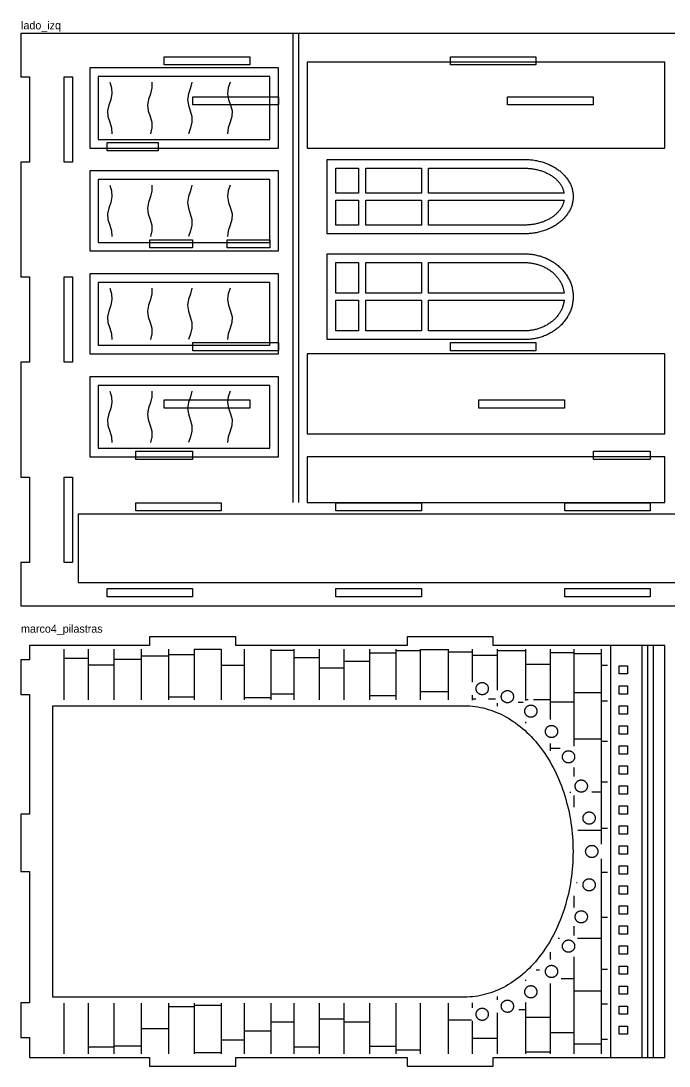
# Model space of a CAD drawing. Header units: millimetres. Extents: x 8 to 599, y 17 to 390.
# Drawn here: x 212.9 to 439.5, y 24.9 to 390.4 of the extents above; entities that cross this region are included whole.
import ezdxf

# ---------------------------------------------------------------- set-up
doc = ezdxf.new("R2010")
doc.units = ezdxf.units.MM
for name, color, linetype in [('CORTE', 1, 'Continuous'), ('ETIQUETAS', 3, 'Continuous'), ('GRABADO', 5, 'Continuous')]:
    doc.layers.add(name, color=color, linetype=linetype)

msp = doc.modelspace()

# ---------------------------------------------------------------- linework, layer by layer
at = {"layer": 'CORTE'}
msp.add_lwpolyline([(468.06, 386.06), (212.94, 386.06), (212.94, 370.94), (215.94, 370.94), (215.94, 341.06), (212.94, 341.06), (212.94, 300.94), (215.94, 300.94), (215.94, 271.06), (212.94, 271.06), (212.94, 230.94), (215.94, 230.94), (215.94, 201.06), (212.94, 201.06), (212.94, 185.94), (468.06, 185.94)], dxfattribs=at)
for points in [[(263.06, 377.94), (292.94, 377.94), (292.94, 375.06), (263.06, 375.06), (263.06, 377.94)], [(363.06, 377.94), (392.94, 377.94), (392.94, 375.06), (363.06, 375.06), (363.06, 377.94)], [(228.06, 341.06), (228.06, 370.94), (230.94, 370.94), (230.94, 341.06), (228.06, 341.06)], [(273.06, 363.94), (302.94, 363.94), (302.94, 361.06), (273.06, 361.06), (273.06, 363.94)], [(383.06, 361.06), (383.06, 363.94), (412.94, 363.94), (412.94, 361.06), (383.06, 361.06)], [(243.06, 345.06), (243.06, 347.94), (260.94, 347.94), (260.94, 345.06), (243.06, 345.06)], [(323.06, 338.94), (330.94, 338.94), (330.94, 330.26), (323.06, 330.26), (323.06, 338.94)], [(352.94, 338.94), (352.94, 330.26), (333.46, 330.26), (333.46, 338.94), (352.94, 338.94)], [(390.37, 338.89), (390.71, 338.87), (391.05, 338.83), (391.39, 338.79), (391.72, 338.75), (392.06, 338.7), (392.39, 338.64), (392.72, 338.58), (393.05, 338.51), (393.38, 338.44), (393.7, 338.36), (394.02, 338.27), (394.34, 338.18), (394.66, 338.08), (394.97, 337.98), (395.27, 337.88), (395.58, 337.76), (395.88, 337.65), (396.17, 337.52), (396.47, 337.39), (396.75, 337.26), (397.03, 337.12), (397.31, 336.98), (397.58, 336.83), (397.85, 336.68), (398.11, 336.52), (398.37, 336.36), (398.62, 336.19), (398.86, 336.02), (399.1, 335.85), (399.34, 335.67), (399.56, 335.49), (399.78, 335.3), (400, 335.11), (400.2, 334.91), (400.4, 334.72), (400.6, 334.51), (400.78, 334.31), (400.96, 334.1), (401.13, 333.89), (401.3, 333.68), (401.46, 333.46), (401.61, 333.24), (401.75, 333.02), (401.88, 332.8), (402.01, 332.57), (402.13, 332.34), (402.24, 332.11), (402.34, 331.88), (402.44, 331.65), (402.52, 331.41), (402.6, 331.17), (402.67, 330.93), (402.74, 330.7), (402.79, 330.46), (402.83, 330.26), (355.46, 330.26), (355.46, 338.94), (389, 338.94), (389.34, 338.94), (389.68, 338.93), (390.03, 338.91), (390.37, 338.89)], [(323.06, 327.74), (330.94, 327.74), (330.94, 319.06), (323.06, 319.06), (323.06, 327.74)], [(333.46, 327.74), (352.94, 327.74), (352.94, 319.06), (333.46, 319.06), (333.46, 327.74)], [(402.6, 326.83), (402.52, 326.59), (402.44, 326.35), (402.34, 326.12), (402.24, 325.89), (402.13, 325.66), (402.01, 325.43), (401.88, 325.2), (401.75, 324.98), (401.61, 324.76), (401.46, 324.54), (401.3, 324.32), (401.13, 324.11), (400.96, 323.9), (400.78, 323.69), (400.6, 323.49), (400.4, 323.28), (400.2, 323.09), (400, 322.89), (399.78, 322.7), (399.56, 322.51), (399.34, 322.33), (399.1, 322.15), (398.86, 321.98), (398.62, 321.81), (398.37, 321.64), (398.11, 321.48), (397.85, 321.32), (397.58, 321.17), (397.31, 321.02), (397.03, 320.88), (396.75, 320.74), (396.47, 320.61), (396.17, 320.48), (395.88, 320.35), (395.58, 320.24), (395.27, 320.12), (394.97, 320.02), (394.66, 319.92), (394.34, 319.82), (394.02, 319.73), (393.7, 319.64), (393.38, 319.56), (393.05, 319.49), (392.72, 319.42), (392.39, 319.36), (392.06, 319.3), (391.72, 319.25), (391.39, 319.21), (391.05, 319.17), (390.71, 319.13), (390.37, 319.11), (390.03, 319.09), (389.68, 319.07), (389.34, 319.06), (389, 319.06), (355.46, 319.06), (355.46, 327.74), (402.83, 327.74), (402.79, 327.54), (402.74, 327.3), (402.67, 327.07), (402.6, 326.83)], [(258.06, 313.94), (272.94, 313.94), (272.94, 311.06), (258.06, 311.06), (258.06, 313.94)], [(285.06, 313.94), (299.94, 313.94), (299.94, 311.06), (285.06, 311.06), (285.06, 313.94)], [(323.06, 305.94), (330.94, 305.94), (330.94, 295.26), (323.06, 295.26), (323.06, 305.94)], [(352.94, 305.94), (352.94, 295.26), (333.46, 295.26), (333.46, 305.94), (352.94, 305.94)], [(390.37, 305.88), (390.71, 305.85), (391.05, 305.81), (391.38, 305.76), (391.72, 305.71), (392.06, 305.65), (392.39, 305.58), (392.72, 305.51), (393.05, 305.43), (393.38, 305.34), (393.7, 305.24), (394.02, 305.14), (394.34, 305.03), (394.65, 304.91), (394.96, 304.79), (395.27, 304.66), (395.57, 304.53), (395.87, 304.39), (396.17, 304.24), (396.46, 304.09), (396.75, 303.93), (397.03, 303.76), (397.31, 303.59), (397.58, 303.41), (397.85, 303.23), (398.11, 303.04), (398.37, 302.84), (398.62, 302.64), (398.86, 302.44), (399.1, 302.23), (399.33, 302.02), (399.56, 301.8), (399.78, 301.57), (399.99, 301.34), (400.2, 301.11), (400.4, 300.87), (400.59, 300.63), (400.78, 300.38), (400.96, 300.13), (401.13, 299.88), (401.3, 299.63), (401.45, 299.36), (401.6, 299.1), (401.75, 298.84), (401.88, 298.57), (402.01, 298.29), (402.13, 298.02), (402.24, 297.74), (402.34, 297.46), (402.44, 297.18), (402.52, 296.9), (402.6, 296.61), (402.67, 296.33), (402.74, 296.04), (402.79, 295.75), (402.84, 295.46), (402.86, 295.26), (355.46, 295.26), (355.46, 305.94), (389, 305.94), (389.34, 305.94), (389.68, 305.93), (390.03, 305.91), (390.37, 305.88)], [(228.06, 300.94), (230.94, 300.94), (230.94, 271.06), (228.06, 271.06), (228.06, 300.94)], [(323.06, 292.74), (330.94, 292.74), (330.94, 282.06), (323.06, 282.06), (323.06, 292.74)], [(333.46, 292.74), (352.94, 292.74), (352.94, 282.06), (333.46, 282.06), (333.46, 292.74)], [(402.52, 291.1), (402.44, 290.82), (402.34, 290.54), (402.24, 290.26), (402.13, 289.98), (402.01, 289.71), (401.88, 289.43), (401.75, 289.16), (401.6, 288.9), (401.45, 288.64), (401.3, 288.37), (401.13, 288.12), (400.96, 287.87), (400.78, 287.62), (400.59, 287.37), (400.4, 287.13), (400.2, 286.89), (399.99, 286.66), (399.78, 286.43), (399.56, 286.2), (399.33, 285.98), (399.1, 285.77), (398.86, 285.56), (398.62, 285.36), (398.37, 285.16), (398.11, 284.96), (397.85, 284.77), (397.58, 284.59), (397.31, 284.41), (397.03, 284.24), (396.75, 284.07), (396.46, 283.91), (396.17, 283.76), (395.87, 283.61), (395.57, 283.47), (395.27, 283.34), (394.96, 283.21), (394.65, 283.09), (394.34, 282.97), (394.02, 282.86), (393.7, 282.76), (393.38, 282.66), (393.05, 282.57), (392.72, 282.49), (392.39, 282.42), (392.06, 282.35), (391.72, 282.29), (391.38, 282.24), (391.05, 282.19), (390.71, 282.15), (390.37, 282.12), (390.03, 282.09), (389.68, 282.07), (389.34, 282.06), (389, 282.06), (355.46, 282.06), (355.46, 292.74), (402.86, 292.74), (402.84, 292.54), (402.79, 292.25), (402.74, 291.96), (402.67, 291.67), (402.6, 291.39), (402.52, 291.1)], [(273.06, 277.94), (302.94, 277.94), (302.94, 275.06), (273.06, 275.06), (273.06, 277.94)], [(363.06, 277.94), (392.94, 277.94), (392.94, 275.06), (363.06, 275.06), (363.06, 277.94)], [(263.06, 255.06), (263.06, 257.94), (292.94, 257.94), (292.94, 255.06), (263.06, 255.06)], [(373.06, 255.06), (373.06, 257.94), (402.94, 257.94), (402.94, 255.06), (373.06, 255.06)], [(253.06, 237.06), (253.06, 239.94), (272.94, 239.94), (272.94, 237.06), (253.06, 237.06)], [(413.06, 237.06), (413.06, 239.94), (432.94, 239.94), (432.94, 237.06), (413.06, 237.06)], [(228.06, 230.94), (230.94, 230.94), (230.94, 201.06), (228.06, 201.06), (228.06, 230.94)], [(253.06, 219.06), (253.06, 221.94), (282.94, 221.94), (282.94, 219.06), (253.06, 219.06)], [(323.06, 221.94), (352.94, 221.94), (352.94, 219.06), (323.06, 219.06), (323.06, 221.94)], [(403.06, 221.94), (432.94, 221.94), (432.94, 219.06), (403.06, 219.06), (403.06, 221.94)], [(243.06, 189.06), (243.06, 191.94), (272.94, 191.94), (272.94, 189.06), (243.06, 189.06)], [(323.06, 191.94), (352.94, 191.94), (352.94, 189.06), (323.06, 189.06), (323.06, 191.94)], [(403.06, 191.94), (432.94, 191.94), (432.94, 189.06), (403.06, 189.06), (403.06, 191.94)], [(212.94, 167.06), (212.94, 154.94), (215.94, 154.94), (215.94, 113.06), (212.94, 113.06), (212.94, 92.94), (215.94, 92.94), (215.94, 47.06), (212.94, 47.06), (212.94, 34.94), (215.94, 34.94), (215.94, 27.94), (257.94, 27.94), (257.94, 24.94), (288.06, 24.94), (288.06, 27.94), (347.94, 27.94), (347.94, 24.94), (378.06, 24.94), (378.06, 27.94), (438.06, 27.94), (438.06, 172.06), (378.06, 172.06), (378.06, 175.06), (347.94, 175.06), (347.94, 172.06), (288.06, 172.06), (288.06, 175.06), (257.94, 175.06), (257.94, 172.06), (215.94, 172.06), (215.94, 167.06), (212.94, 167.06)], [(422.06, 162.06), (422.06, 164.94), (424.94, 164.94), (424.94, 162.06), (422.06, 162.06)], [(373.64, 154.87), (373.51, 154.91), (373.37, 154.96), (373.25, 155.02), (373.12, 155.09), (373, 155.16), (372.89, 155.24), (372.78, 155.33), (372.68, 155.43), (372.58, 155.53), (372.5, 155.64), (372.41, 155.75), (372.34, 155.87), (372.27, 155.99), (372.22, 156.12), (372.17, 156.25), (372.13, 156.39), (372.09, 156.52), (372.07, 156.66), (372.06, 156.8), (372.05, 156.94), (372.06, 157.08), (372.07, 157.22), (372.09, 157.36), (372.13, 157.49), (372.17, 157.63), (372.22, 157.76), (372.27, 157.89), (372.34, 158.01), (372.41, 158.13), (372.5, 158.24), (372.58, 158.35), (372.68, 158.45), (372.78, 158.55), (372.89, 158.64), (373, 158.72), (373.12, 158.79), (373.25, 158.86), (373.37, 158.92), (373.51, 158.97), (373.64, 159.01), (373.78, 159.04), (373.91, 159.06), (374.05, 159.08), (374.19, 159.08), (374.33, 159.08), (374.47, 159.06), (374.61, 159.04), (374.75, 159.01), (374.88, 158.97), (375.01, 158.92), (375.14, 158.86), (375.26, 158.79), (375.38, 158.72), (375.5, 158.64), (375.6, 158.55), (375.71, 158.45), (375.8, 158.35), (375.89, 158.24), (375.97, 158.13), (376.05, 158.01), (376.11, 157.89), (376.17, 157.76), (376.22, 157.63), (376.26, 157.49), (376.29, 157.36), (376.31, 157.22), (376.33, 157.08), (376.33, 156.94), (376.33, 156.8), (376.31, 156.66), (376.29, 156.52), (376.26, 156.39), (376.22, 156.25), (376.17, 156.12), (376.11, 155.99), (376.05, 155.87), (375.97, 155.75), (375.89, 155.64), (375.8, 155.53), (375.71, 155.43), (375.6, 155.33), (375.5, 155.24), (375.38, 155.16), (375.26, 155.09), (375.14, 155.02), (375.01, 154.96), (374.88, 154.91), (374.75, 154.87), (374.61, 154.84), (374.47, 154.82), (374.33, 154.81), (374.19, 154.8), (374.05, 154.81), (373.91, 154.82), (373.78, 154.84), (373.64, 154.87)], [(422.06, 155.06), (422.06, 157.94), (424.94, 157.94), (424.94, 155.06), (422.06, 155.06)], [(382.46, 152.06), (382.32, 152.1), (382.19, 152.15), (382.06, 152.21), (381.94, 152.28), (381.82, 152.35), (381.71, 152.43), (381.6, 152.52), (381.5, 152.62), (381.4, 152.72), (381.31, 152.83), (381.23, 152.94), (381.16, 153.06), (381.09, 153.18), (381.03, 153.31), (380.98, 153.44), (380.94, 153.58), (380.91, 153.71), (380.89, 153.85), (380.88, 153.99), (380.87, 154.13), (380.88, 154.27), (380.89, 154.41), (380.91, 154.55), (380.94, 154.68), (380.98, 154.82), (381.03, 154.95), (381.09, 155.08), (381.16, 155.2), (381.23, 155.32), (381.31, 155.43), (381.4, 155.54), (381.5, 155.64), (381.6, 155.74), (381.71, 155.83), (381.82, 155.91), (381.94, 155.98), (382.06, 156.05), (382.19, 156.11), (382.32, 156.16), (382.46, 156.2), (382.59, 156.23), (382.73, 156.25), (382.87, 156.27), (383.01, 156.27), (383.15, 156.27), (383.29, 156.25), (383.43, 156.23), (383.57, 156.2), (383.7, 156.16), (383.83, 156.11), (383.96, 156.05), (384.08, 155.98), (384.2, 155.91), (384.31, 155.83), (384.42, 155.74), (384.52, 155.64), (384.62, 155.54), (384.71, 155.43), (384.79, 155.32), (384.86, 155.2), (384.93, 155.08), (384.99, 154.95), (385.04, 154.82), (385.08, 154.68), (385.11, 154.55), (385.13, 154.41), (385.15, 154.27), (385.15, 154.13), (385.15, 153.99), (385.13, 153.85), (385.11, 153.71), (385.08, 153.58), (385.04, 153.44), (384.99, 153.31), (384.93, 153.18), (384.86, 153.06), (384.79, 152.94), (384.71, 152.83), (384.62, 152.72), (384.52, 152.62), (384.42, 152.52), (384.31, 152.43), (384.2, 152.35), (384.08, 152.28), (383.96, 152.21), (383.83, 152.15), (383.7, 152.1), (383.57, 152.06), (383.43, 152.03), (383.29, 152.01), (383.15, 151.99), (383.01, 151.99), (382.87, 151.99), (382.73, 152.01), (382.59, 152.03), (382.46, 152.06)], [(369.86, 150.88), (370.79, 150.8), (371.72, 150.69), (372.64, 150.56), (373.56, 150.39), (374.48, 150.19), (375.4, 149.96), (376.31, 149.7), (377.21, 149.41), (378.11, 149.1), (379.01, 148.75), (379.9, 148.37), (380.78, 147.96), (381.65, 147.53), (382.51, 147.07), (383.37, 146.57), (384.21, 146.05), (385.05, 145.5), (385.88, 144.93), (386.69, 144.33), (387.5, 143.7), (388.29, 143.04), (389.07, 142.36), (389.84, 141.65), (390.59, 140.92), (391.34, 140.16), (392.06, 139.38), (392.78, 138.58), (393.47, 137.75), (394.16, 136.9), (394.82, 136.03), (395.47, 135.13), (396.11, 134.22), (396.72, 133.28), (397.32, 132.32), (397.91, 131.35), (398.47, 130.35), (399.02, 129.34), (399.54, 128.31), (400.05, 127.26), (400.54, 126.19), (401.01, 125.11), (401.46, 124.02), (401.89, 122.91), (402.3, 121.79), (402.68, 120.65), (403.05, 119.5), (403.4, 118.34), (403.72, 117.17), (404.02, 115.98), (404.31, 114.79), (404.56, 113.59), (404.8, 112.38), (405.02, 111.16), (405.21, 109.94), (405.38, 108.71), (405.53, 107.48), (405.65, 106.24), (405.76, 104.99), (405.84, 103.75), (405.89, 102.5), (405.93, 101.25), (405.94, 100), (405.93, 98.75), (405.89, 97.5), (405.84, 96.25), (405.76, 95.01), (405.65, 93.76), (405.53, 92.52), (405.38, 91.29), (405.21, 90.06), (405.02, 88.84), (404.8, 87.62), (404.56, 86.41), (404.31, 85.21), (404.02, 84.02), (403.72, 82.83), (403.4, 81.66), (403.05, 80.5), (402.68, 79.35), (402.3, 78.21), (401.89, 77.09), (401.46, 75.98), (401.01, 74.89), (400.54, 73.81), (400.05, 72.74), (399.54, 71.69), (399.02, 70.66), (398.47, 69.65), (397.91, 68.65), (397.32, 67.68), (396.72, 66.72), (396.11, 65.78), (395.47, 64.87), (394.82, 63.97), (394.16, 63.1), (393.47, 62.25), (392.78, 61.42), (392.06, 60.62), (391.34, 59.84), (390.59, 59.08), (389.84, 58.35), (389.07, 57.64), (388.29, 56.96), (387.5, 56.3), (386.69, 55.67), (385.88, 55.07), (385.05, 54.5), (384.21, 53.95), (383.37, 53.43), (382.51, 52.93), (381.65, 52.47), (380.78, 52.04), (379.9, 51.63), (379.01, 51.25), (378.11, 50.9), (377.21, 50.59), (376.31, 50.3), (375.4, 50.04), (374.48, 49.81), (373.56, 49.61), (372.64, 49.44), (371.72, 49.31), (370.79, 49.2), (369.86, 49.12), (368.93, 49.08), (368, 49.06), (224.06, 49.06), (224.06, 150.94), (368, 150.94), (368.93, 150.92), (369.86, 150.88)], [(390.65, 147), (390.52, 147.04), (390.38, 147.09), (390.26, 147.14), (390.13, 147.21), (390.01, 147.28), (389.9, 147.37), (389.79, 147.46), (389.69, 147.55), (389.59, 147.65), (389.51, 147.76), (389.42, 147.88), (389.35, 147.99), (389.28, 148.12), (389.23, 148.25), (389.18, 148.38), (389.14, 148.51), (389.11, 148.65), (389.08, 148.78), (389.07, 148.92), (389.06, 149.06), (389.07, 149.2), (389.08, 149.34), (389.11, 149.48), (389.14, 149.62), (389.18, 149.75), (389.23, 149.88), (389.28, 150.01), (389.35, 150.13), (389.42, 150.25), (389.51, 150.37), (389.59, 150.48), (389.69, 150.58), (389.79, 150.67), (389.9, 150.76), (390.01, 150.84), (390.13, 150.92), (390.26, 150.98), (390.38, 151.04), (390.52, 151.09), (390.65, 151.13), (390.79, 151.16), (390.92, 151.19), (391.06, 151.2), (391.2, 151.2), (391.34, 151.2), (391.48, 151.19), (391.62, 151.16), (391.76, 151.13), (391.89, 151.09), (392.02, 151.04), (392.15, 150.98), (392.27, 150.92), (392.39, 150.84), (392.51, 150.76), (392.61, 150.67), (392.72, 150.58), (392.81, 150.48), (392.9, 150.37), (392.98, 150.25), (393.06, 150.13), (393.12, 150.01), (393.18, 149.88), (393.23, 149.75), (393.27, 149.62), (393.3, 149.48), (393.33, 149.34), (393.34, 149.2), (393.34, 149.06), (393.34, 148.92), (393.33, 148.78), (393.3, 148.65), (393.27, 148.51), (393.23, 148.38), (393.18, 148.25), (393.12, 148.12), (393.06, 147.99), (392.98, 147.88), (392.9, 147.76), (392.81, 147.65), (392.72, 147.55), (392.61, 147.46), (392.51, 147.37), (392.39, 147.28), (392.27, 147.21), (392.15, 147.14), (392.02, 147.09), (391.89, 147.04), (391.76, 147), (391.62, 146.97), (391.48, 146.94), (391.34, 146.93), (391.2, 146.92), (391.06, 146.93), (390.92, 146.94), (390.79, 146.97), (390.65, 147)], [(422.06, 148.06), (422.06, 150.94), (424.94, 150.94), (424.94, 148.06), (422.06, 148.06)], [(397.88, 139.89), (397.74, 139.93), (397.61, 139.98), (397.48, 140.04), (397.36, 140.1), (397.24, 140.18), (397.13, 140.26), (397.02, 140.35), (396.92, 140.44), (396.82, 140.54), (396.73, 140.65), (396.65, 140.77), (396.58, 140.88), (396.51, 141.01), (396.45, 141.14), (396.4, 141.27), (396.36, 141.4), (396.33, 141.54), (396.31, 141.68), (396.29, 141.81), (396.29, 141.95), (396.29, 142.09), (396.31, 142.23), (396.33, 142.37), (396.36, 142.51), (396.4, 142.64), (396.45, 142.77), (396.51, 142.9), (396.58, 143.02), (396.65, 143.14), (396.73, 143.26), (396.82, 143.37), (396.92, 143.47), (397.02, 143.56), (397.13, 143.65), (397.24, 143.73), (397.36, 143.81), (397.48, 143.87), (397.61, 143.93), (397.74, 143.98), (397.88, 144.02), (398.01, 144.05), (398.15, 144.08), (398.29, 144.09), (398.43, 144.09), (398.57, 144.09), (398.71, 144.08), (398.85, 144.05), (398.98, 144.02), (399.12, 143.98), (399.25, 143.93), (399.38, 143.87), (399.5, 143.81), (399.62, 143.73), (399.73, 143.65), (399.84, 143.56), (399.94, 143.47), (400.04, 143.37), (400.13, 143.26), (400.21, 143.14), (400.28, 143.02), (400.35, 142.9), (400.41, 142.77), (400.46, 142.64), (400.5, 142.51), (400.53, 142.37), (400.55, 142.23), (400.57, 142.09), (400.57, 141.95), (400.57, 141.81), (400.55, 141.68), (400.53, 141.54), (400.5, 141.4), (400.46, 141.27), (400.41, 141.14), (400.35, 141.01), (400.28, 140.88), (400.21, 140.77), (400.13, 140.65), (400.04, 140.54), (399.94, 140.44), (399.84, 140.35), (399.73, 140.26), (399.62, 140.18), (399.5, 140.1), (399.38, 140.04), (399.25, 139.98), (399.12, 139.93), (398.98, 139.89), (398.85, 139.86), (398.71, 139.83), (398.57, 139.82), (398.43, 139.81), (398.29, 139.82), (398.15, 139.83), (398.01, 139.86), (397.88, 139.89)], [(422.06, 141.06), (422.06, 143.94), (424.94, 143.94), (424.94, 141.06), (422.06, 141.06)], [(422.06, 134.06), (422.06, 136.94), (424.94, 136.94), (424.94, 134.06), (422.06, 134.06)], [(403.83, 131.03), (403.7, 131.07), (403.57, 131.12), (403.44, 131.18), (403.32, 131.24), (403.2, 131.32), (403.09, 131.4), (402.98, 131.49), (402.88, 131.58), (402.78, 131.69), (402.69, 131.8), (402.61, 131.91), (402.54, 132.03), (402.47, 132.15), (402.41, 132.28), (402.36, 132.41), (402.32, 132.54), (402.29, 132.68), (402.27, 132.82), (402.25, 132.96), (402.25, 133.1), (402.25, 133.24), (402.27, 133.38), (402.29, 133.52), (402.32, 133.65), (402.36, 133.79), (402.41, 133.92), (402.47, 134.04), (402.54, 134.17), (402.61, 134.29), (402.69, 134.4), (402.78, 134.51), (402.88, 134.61), (402.98, 134.71), (403.09, 134.8), (403.2, 134.88), (403.32, 134.95), (403.44, 135.02), (403.57, 135.08), (403.7, 135.12), (403.83, 135.17), (403.97, 135.2), (404.11, 135.22), (404.25, 135.23), (404.39, 135.24), (404.53, 135.23), (404.67, 135.22), (404.81, 135.2), (404.94, 135.17), (405.08, 135.12), (405.21, 135.08), (405.33, 135.02), (405.46, 134.95), (405.58, 134.88), (405.69, 134.8), (405.8, 134.71), (405.9, 134.61), (406, 134.51), (406.09, 134.4), (406.17, 134.29), (406.24, 134.17), (406.31, 134.04), (406.37, 133.92), (406.41, 133.79), (406.46, 133.65), (406.49, 133.52), (406.51, 133.38), (406.52, 133.24), (406.53, 133.1), (406.52, 132.96), (406.51, 132.82), (406.49, 132.68), (406.46, 132.54), (406.41, 132.41), (406.37, 132.28), (406.31, 132.15), (406.24, 132.03), (406.17, 131.91), (406.09, 131.8), (406, 131.69), (405.9, 131.58), (405.8, 131.49), (405.69, 131.4), (405.58, 131.32), (405.46, 131.24), (405.33, 131.18), (405.21, 131.12), (405.08, 131.07), (404.94, 131.03), (404.81, 131), (404.67, 130.98), (404.53, 130.96), (404.39, 130.96), (404.25, 130.96), (404.11, 130.98), (403.97, 131), (403.83, 131.03)], [(422.06, 127.06), (422.06, 129.94), (424.94, 129.94), (424.94, 127.06), (422.06, 127.06)], [(408.28, 120.8), (408.14, 120.84), (408.01, 120.89), (407.88, 120.94), (407.76, 121.01), (407.64, 121.08), (407.53, 121.16), (407.42, 121.25), (407.32, 121.35), (407.22, 121.45), (407.13, 121.56), (407.05, 121.67), (406.98, 121.79), (406.91, 121.92), (406.85, 122.04), (406.8, 122.17), (406.76, 122.31), (406.73, 122.44), (406.71, 122.58), (406.7, 122.72), (406.69, 122.86), (406.7, 123), (406.71, 123.14), (406.73, 123.28), (406.76, 123.42), (406.8, 123.55), (406.85, 123.68), (406.91, 123.81), (406.98, 123.93), (407.05, 124.05), (407.13, 124.17), (407.22, 124.27), (407.32, 124.38), (407.42, 124.47), (407.53, 124.56), (407.64, 124.64), (407.76, 124.72), (407.88, 124.78), (408.01, 124.84), (408.14, 124.89), (408.28, 124.93), (408.41, 124.96), (408.55, 124.98), (408.69, 125), (408.83, 125), (408.97, 125), (409.11, 124.98), (409.25, 124.96), (409.39, 124.93), (409.52, 124.89), (409.65, 124.84), (409.78, 124.78), (409.9, 124.72), (410.02, 124.64), (410.13, 124.56), (410.24, 124.47), (410.34, 124.38), (410.44, 124.27), (410.53, 124.17), (410.61, 124.05), (410.68, 123.93), (410.75, 123.81), (410.81, 123.68), (410.86, 123.55), (410.9, 123.42), (410.93, 123.28), (410.95, 123.14), (410.97, 123), (410.97, 122.86), (410.97, 122.72), (410.95, 122.58), (410.93, 122.44), (410.9, 122.31), (410.86, 122.17), (410.81, 122.04), (410.75, 121.92), (410.68, 121.79), (410.61, 121.67), (410.53, 121.56), (410.44, 121.45), (410.34, 121.35), (410.24, 121.25), (410.13, 121.16), (410.02, 121.08), (409.9, 121.01), (409.78, 120.94), (409.65, 120.89), (409.52, 120.84), (409.39, 120.8), (409.25, 120.76), (409.11, 120.74), (408.97, 120.73), (408.83, 120.72), (408.69, 120.73), (408.55, 120.74), (408.41, 120.76), (408.28, 120.8)], [(422.06, 120.06), (422.06, 122.94), (424.94, 122.94), (424.94, 120.06), (422.06, 120.06)], [(411.02, 109.61), (410.89, 109.65), (410.75, 109.7), (410.63, 109.76), (410.5, 109.82), (410.38, 109.89), (410.27, 109.98), (410.16, 110.07), (410.06, 110.16), (409.96, 110.26), (409.88, 110.37), (409.79, 110.49), (409.72, 110.6), (409.65, 110.73), (409.6, 110.86), (409.55, 110.99), (409.51, 111.12), (409.47, 111.26), (409.45, 111.39), (409.44, 111.53), (409.43, 111.67), (409.44, 111.81), (409.45, 111.95), (409.47, 112.09), (409.51, 112.23), (409.55, 112.36), (409.6, 112.49), (409.65, 112.62), (409.72, 112.74), (409.79, 112.86), (409.88, 112.98), (409.96, 113.09), (410.06, 113.19), (410.16, 113.28), (410.27, 113.37), (410.38, 113.45), (410.5, 113.53), (410.63, 113.59), (410.75, 113.65), (410.89, 113.7), (411.02, 113.74), (411.16, 113.77), (411.29, 113.8), (411.43, 113.81), (411.57, 113.81), (411.71, 113.81), (411.85, 113.8), (411.99, 113.77), (412.13, 113.74), (412.26, 113.7), (412.39, 113.65), (412.52, 113.59), (412.64, 113.53), (412.76, 113.45), (412.88, 113.37), (412.98, 113.28), (413.09, 113.19), (413.18, 113.09), (413.27, 112.98), (413.35, 112.86), (413.43, 112.74), (413.49, 112.62), (413.55, 112.49), (413.6, 112.36), (413.64, 112.23), (413.67, 112.09), (413.69, 111.95), (413.71, 111.81), (413.71, 111.67), (413.71, 111.53), (413.69, 111.39), (413.67, 111.26), (413.64, 111.12), (413.6, 110.99), (413.55, 110.86), (413.49, 110.73), (413.43, 110.6), (413.35, 110.49), (413.27, 110.37), (413.18, 110.26), (413.09, 110.16), (412.98, 110.07), (412.88, 109.98), (412.76, 109.89), (412.64, 109.82), (412.52, 109.76), (412.39, 109.7), (412.26, 109.65), (412.13, 109.61), (411.99, 109.58), (411.85, 109.55), (411.71, 109.54), (411.57, 109.53), (411.43, 109.54), (411.29, 109.55), (411.16, 109.58), (411.02, 109.61)], [(422.06, 113.06), (422.06, 115.94), (424.94, 115.94), (424.94, 113.06), (422.06, 113.06)], [(422.06, 108.94), (424.94, 108.94), (424.94, 106.06), (422.06, 106.06), (422.06, 108.94)], [(411.81, 97.97), (411.68, 98.02), (411.55, 98.08), (411.43, 98.15), (411.31, 98.22), (411.2, 98.3), (411.09, 98.39), (410.99, 98.49), (410.89, 98.59), (410.8, 98.7), (410.72, 98.81), (410.65, 98.93), (410.58, 99.05), (410.52, 99.18), (410.47, 99.31), (410.43, 99.45), (410.4, 99.58), (410.38, 99.72), (410.36, 99.86), (410.36, 100), (410.36, 100.14), (410.38, 100.28), (410.4, 100.42), (410.43, 100.55), (410.47, 100.69), (410.52, 100.82), (410.58, 100.95), (410.65, 101.07), (410.72, 101.19), (410.8, 101.3), (410.89, 101.41), (410.99, 101.51), (411.09, 101.61), (411.2, 101.7), (411.31, 101.78), (411.43, 101.85), (411.55, 101.92), (411.68, 101.98), (411.81, 102.03), (411.95, 102.07), (412.08, 102.1), (412.22, 102.12), (412.36, 102.14), (412.5, 102.14), (412.64, 102.14), (412.78, 102.12), (412.92, 102.1), (413.05, 102.07), (413.19, 102.03), (413.32, 101.98), (413.45, 101.92), (413.57, 101.85), (413.69, 101.78), (413.8, 101.7), (413.91, 101.61), (414.01, 101.51), (414.11, 101.41), (414.2, 101.3), (414.28, 101.19), (414.35, 101.07), (414.42, 100.95), (414.48, 100.82), (414.53, 100.69), (414.57, 100.55), (414.6, 100.42), (414.62, 100.28), (414.64, 100.14), (414.64, 100), (414.64, 99.86), (414.62, 99.72), (414.6, 99.58), (414.57, 99.45), (414.53, 99.31), (414.48, 99.18), (414.42, 99.05), (414.35, 98.93), (414.28, 98.81), (414.2, 98.7), (414.11, 98.59), (414.01, 98.49), (413.91, 98.39), (413.8, 98.3), (413.69, 98.22), (413.57, 98.15), (413.45, 98.08), (413.32, 98.02), (413.19, 97.97), (413.05, 97.93), (412.92, 97.9), (412.78, 97.88), (412.64, 97.86), (412.5, 97.86), (412.36, 97.86), (412.22, 97.88), (412.08, 97.9), (411.95, 97.93), (411.81, 97.97)], [(422.06, 101.94), (424.94, 101.94), (424.94, 99.06), (422.06, 99.06), (422.06, 101.94)], [(422.06, 94.94), (424.94, 94.94), (424.94, 92.06), (422.06, 92.06), (422.06, 94.94)], [(410.89, 86.3), (410.75, 86.35), (410.63, 86.41), (410.5, 86.47), (410.38, 86.55), (410.27, 86.63), (410.16, 86.72), (410.06, 86.81), (409.96, 86.91), (409.88, 87.02), (409.79, 87.14), (409.72, 87.26), (409.65, 87.38), (409.6, 87.51), (409.55, 87.64), (409.51, 87.77), (409.47, 87.91), (409.45, 88.05), (409.44, 88.19), (409.43, 88.33), (409.44, 88.47), (409.45, 88.61), (409.47, 88.74), (409.51, 88.88), (409.55, 89.01), (409.6, 89.14), (409.65, 89.27), (409.72, 89.4), (409.79, 89.51), (409.88, 89.63), (409.96, 89.74), (410.06, 89.84), (410.16, 89.93), (410.27, 90.02), (410.38, 90.11), (410.5, 90.18), (410.63, 90.24), (410.75, 90.3), (410.89, 90.35), (411.02, 90.39), (411.16, 90.42), (411.29, 90.45), (411.43, 90.46), (411.57, 90.47), (411.71, 90.46), (411.85, 90.45), (411.99, 90.42), (412.13, 90.39), (412.26, 90.35), (412.39, 90.3), (412.52, 90.24), (412.64, 90.18), (412.76, 90.11), (412.88, 90.02), (412.98, 89.93), (413.09, 89.84), (413.18, 89.74), (413.27, 89.63), (413.35, 89.51), (413.43, 89.4), (413.49, 89.27), (413.55, 89.14), (413.6, 89.01), (413.64, 88.88), (413.67, 88.74), (413.69, 88.61), (413.71, 88.47), (413.71, 88.33), (413.71, 88.19), (413.69, 88.05), (413.67, 87.91), (413.64, 87.77), (413.6, 87.64), (413.55, 87.51), (413.49, 87.38), (413.43, 87.26), (413.35, 87.14), (413.27, 87.02), (413.18, 86.91), (413.09, 86.81), (412.98, 86.72), (412.88, 86.63), (412.76, 86.55), (412.64, 86.47), (412.52, 86.41), (412.39, 86.35), (412.26, 86.3), (412.13, 86.26), (411.99, 86.23), (411.85, 86.2), (411.71, 86.19), (411.57, 86.19), (411.43, 86.19), (411.29, 86.2), (411.16, 86.23), (411.02, 86.26), (410.89, 86.3)], [(422.06, 87.94), (424.94, 87.94), (424.94, 85.06), (422.06, 85.06), (422.06, 87.94)], [(422.06, 78.06), (422.06, 80.94), (424.94, 80.94), (424.94, 78.06), (422.06, 78.06)], [(408.28, 75.07), (408.14, 75.11), (408.01, 75.16), (407.88, 75.22), (407.76, 75.28), (407.64, 75.36), (407.53, 75.44), (407.42, 75.53), (407.32, 75.62), (407.22, 75.73), (407.13, 75.83), (407.05, 75.95), (406.98, 76.07), (406.91, 76.19), (406.85, 76.32), (406.8, 76.45), (406.76, 76.58), (406.73, 76.72), (406.71, 76.86), (406.7, 77), (406.69, 77.14), (406.7, 77.28), (406.71, 77.42), (406.73, 77.56), (406.76, 77.69), (406.8, 77.83), (406.85, 77.96), (406.91, 78.08), (406.98, 78.21), (407.05, 78.33), (407.13, 78.44), (407.22, 78.55), (407.32, 78.65), (407.42, 78.75), (407.53, 78.84), (407.64, 78.92), (407.76, 78.99), (407.88, 79.06), (408.01, 79.11), (408.14, 79.16), (408.28, 79.2), (408.41, 79.24), (408.55, 79.26), (408.69, 79.27), (408.83, 79.28), (408.97, 79.27), (409.11, 79.26), (409.25, 79.24), (409.39, 79.2), (409.52, 79.16), (409.65, 79.11), (409.78, 79.06), (409.9, 78.99), (410.02, 78.92), (410.13, 78.84), (410.24, 78.75), (410.34, 78.65), (410.44, 78.55), (410.53, 78.44), (410.61, 78.33), (410.68, 78.21), (410.75, 78.08), (410.81, 77.96), (410.86, 77.83), (410.9, 77.69), (410.93, 77.56), (410.95, 77.42), (410.97, 77.28), (410.97, 77.14), (410.97, 77), (410.95, 76.86), (410.93, 76.72), (410.9, 76.58), (410.86, 76.45), (410.81, 76.32), (410.75, 76.19), (410.68, 76.07), (410.61, 75.95), (410.53, 75.83), (410.44, 75.73), (410.34, 75.62), (410.24, 75.53), (410.13, 75.44), (410.02, 75.36), (409.9, 75.28), (409.78, 75.22), (409.65, 75.16), (409.52, 75.11), (409.39, 75.07), (409.25, 75.04), (409.11, 75.02), (408.97, 75), (408.83, 75), (408.69, 75), (408.55, 75.02), (408.41, 75.04), (408.28, 75.07)], [(422.06, 71.06), (422.06, 73.94), (424.94, 73.94), (424.94, 71.06), (422.06, 71.06)], [(403.83, 64.83), (403.7, 64.88), (403.57, 64.92), (403.44, 64.98), (403.32, 65.05), (403.2, 65.12), (403.09, 65.2), (402.98, 65.29), (402.88, 65.39), (402.78, 65.49), (402.69, 65.6), (402.61, 65.71), (402.54, 65.83), (402.47, 65.96), (402.41, 66.08), (402.36, 66.21), (402.32, 66.35), (402.29, 66.48), (402.27, 66.62), (402.25, 66.76), (402.25, 66.9), (402.25, 67.04), (402.27, 67.18), (402.29, 67.32), (402.32, 67.46), (402.36, 67.59), (402.41, 67.72), (402.47, 67.85), (402.54, 67.97), (402.61, 68.09), (402.69, 68.2), (402.78, 68.31), (402.88, 68.42), (402.98, 68.51), (403.09, 68.6), (403.2, 68.68), (403.32, 68.76), (403.44, 68.82), (403.57, 68.88), (403.7, 68.93), (403.83, 68.97), (403.97, 69), (404.11, 69.02), (404.25, 69.04), (404.39, 69.04), (404.53, 69.04), (404.67, 69.02), (404.81, 69), (404.94, 68.97), (405.08, 68.93), (405.21, 68.88), (405.33, 68.82), (405.46, 68.76), (405.58, 68.68), (405.69, 68.6), (405.8, 68.51), (405.9, 68.42), (406, 68.31), (406.09, 68.2), (406.17, 68.09), (406.24, 67.97), (406.31, 67.85), (406.37, 67.72), (406.41, 67.59), (406.46, 67.46), (406.49, 67.32), (406.51, 67.18), (406.52, 67.04), (406.53, 66.9), (406.52, 66.76), (406.51, 66.62), (406.49, 66.48), (406.46, 66.35), (406.41, 66.21), (406.37, 66.08), (406.31, 65.96), (406.24, 65.83), (406.17, 65.71), (406.09, 65.6), (406, 65.49), (405.9, 65.39), (405.8, 65.29), (405.69, 65.2), (405.58, 65.12), (405.46, 65.05), (405.33, 64.98), (405.21, 64.92), (405.08, 64.88), (404.94, 64.83), (404.81, 64.8), (404.67, 64.78), (404.53, 64.77), (404.39, 64.76), (404.25, 64.77), (404.11, 64.78), (403.97, 64.8), (403.83, 64.83)], [(422.06, 64.06), (422.06, 66.94), (424.94, 66.94), (424.94, 64.06), (422.06, 64.06)], [(397.88, 55.98), (397.74, 56.02), (397.61, 56.07), (397.48, 56.13), (397.36, 56.19), (397.24, 56.27), (397.13, 56.35), (397.02, 56.44), (396.92, 56.53), (396.82, 56.63), (396.73, 56.74), (396.65, 56.86), (396.58, 56.98), (396.51, 57.1), (396.45, 57.23), (396.4, 57.36), (396.36, 57.49), (396.33, 57.63), (396.31, 57.77), (396.29, 57.91), (396.29, 58.05), (396.29, 58.19), (396.31, 58.32), (396.33, 58.46), (396.36, 58.6), (396.4, 58.73), (396.45, 58.86), (396.51, 58.99), (396.58, 59.12), (396.65, 59.23), (396.73, 59.35), (396.82, 59.46), (396.92, 59.56), (397.02, 59.65), (397.13, 59.74), (397.24, 59.82), (397.36, 59.9), (397.48, 59.96), (397.61, 60.02), (397.74, 60.07), (397.88, 60.11), (398.01, 60.14), (398.15, 60.17), (398.29, 60.18), (398.43, 60.19), (398.57, 60.18), (398.71, 60.17), (398.85, 60.14), (398.98, 60.11), (399.12, 60.07), (399.25, 60.02), (399.38, 59.96), (399.5, 59.9), (399.62, 59.82), (399.73, 59.74), (399.84, 59.65), (399.94, 59.56), (400.04, 59.46), (400.13, 59.35), (400.21, 59.23), (400.28, 59.12), (400.35, 58.99), (400.41, 58.86), (400.46, 58.73), (400.5, 58.6), (400.53, 58.46), (400.55, 58.32), (400.57, 58.19), (400.57, 58.05), (400.57, 57.91), (400.55, 57.77), (400.53, 57.63), (400.5, 57.49), (400.46, 57.36), (400.41, 57.23), (400.35, 57.1), (400.28, 56.98), (400.21, 56.86), (400.13, 56.74), (400.04, 56.63), (399.94, 56.53), (399.84, 56.44), (399.73, 56.35), (399.62, 56.27), (399.5, 56.19), (399.38, 56.13), (399.25, 56.07), (399.12, 56.02), (398.98, 55.98), (398.85, 55.95), (398.71, 55.92), (398.57, 55.91), (398.43, 55.91), (398.29, 55.91), (398.15, 55.92), (398.01, 55.95), (397.88, 55.98)], [(422.06, 57.06), (422.06, 59.94), (424.94, 59.94), (424.94, 57.06), (422.06, 57.06)], [(390.65, 48.87), (390.52, 48.91), (390.38, 48.96), (390.26, 49.02), (390.13, 49.08), (390.01, 49.16), (389.9, 49.24), (389.79, 49.33), (389.69, 49.42), (389.59, 49.52), (389.51, 49.63), (389.42, 49.75), (389.35, 49.87), (389.28, 49.99), (389.23, 50.12), (389.18, 50.25), (389.14, 50.38), (389.11, 50.52), (389.08, 50.66), (389.07, 50.8), (389.06, 50.94), (389.07, 51.08), (389.08, 51.22), (389.11, 51.35), (389.14, 51.49), (389.18, 51.62), (389.23, 51.75), (389.28, 51.88), (389.35, 52.01), (389.42, 52.12), (389.51, 52.24), (389.59, 52.35), (389.69, 52.45), (389.79, 52.54), (389.9, 52.63), (390.01, 52.72), (390.13, 52.79), (390.26, 52.86), (390.38, 52.91), (390.52, 52.96), (390.65, 53), (390.79, 53.03), (390.92, 53.06), (391.06, 53.07), (391.2, 53.08), (391.34, 53.07), (391.48, 53.06), (391.62, 53.03), (391.76, 53), (391.89, 52.96), (392.02, 52.91), (392.15, 52.86), (392.27, 52.79), (392.39, 52.72), (392.51, 52.63), (392.61, 52.54), (392.72, 52.45), (392.81, 52.35), (392.9, 52.24), (392.98, 52.12), (393.06, 52.01), (393.12, 51.88), (393.18, 51.75), (393.23, 51.62), (393.27, 51.49), (393.3, 51.35), (393.33, 51.22), (393.34, 51.08), (393.34, 50.94), (393.34, 50.8), (393.33, 50.66), (393.3, 50.52), (393.27, 50.38), (393.23, 50.25), (393.18, 50.12), (393.12, 49.99), (393.06, 49.87), (392.98, 49.75), (392.9, 49.63), (392.81, 49.52), (392.72, 49.42), (392.61, 49.33), (392.51, 49.24), (392.39, 49.16), (392.27, 49.08), (392.15, 49.02), (392.02, 48.96), (391.89, 48.91), (391.76, 48.87), (391.62, 48.84), (391.48, 48.81), (391.34, 48.8), (391.2, 48.8), (391.06, 48.8), (390.92, 48.81), (390.79, 48.84), (390.65, 48.87)], [(422.06, 50.06), (422.06, 52.94), (424.94, 52.94), (424.94, 50.06), (422.06, 50.06)], [(382.46, 43.8), (382.32, 43.84), (382.19, 43.89), (382.06, 43.95), (381.94, 44.02), (381.82, 44.09), (381.71, 44.17), (381.6, 44.26), (381.5, 44.36), (381.4, 44.46), (381.31, 44.57), (381.23, 44.68), (381.16, 44.8), (381.09, 44.92), (381.03, 45.05), (380.98, 45.18), (380.94, 45.32), (380.91, 45.45), (380.89, 45.59), (380.88, 45.73), (380.87, 45.87), (380.88, 46.01), (380.89, 46.15), (380.91, 46.29), (380.94, 46.42), (380.98, 46.56), (381.03, 46.69), (381.09, 46.82), (381.16, 46.94), (381.23, 47.06), (381.31, 47.17), (381.4, 47.28), (381.5, 47.38), (381.6, 47.48), (381.71, 47.57), (381.82, 47.65), (381.94, 47.72), (382.06, 47.79), (382.19, 47.85), (382.32, 47.9), (382.46, 47.94), (382.59, 47.97), (382.73, 47.99), (382.87, 48.01), (383.01, 48.01), (383.15, 48.01), (383.29, 47.99), (383.43, 47.97), (383.57, 47.94), (383.7, 47.9), (383.83, 47.85), (383.96, 47.79), (384.08, 47.72), (384.2, 47.65), (384.31, 47.57), (384.42, 47.48), (384.52, 47.38), (384.62, 47.28), (384.71, 47.17), (384.79, 47.06), (384.86, 46.94), (384.93, 46.82), (384.99, 46.69), (385.04, 46.56), (385.08, 46.42), (385.11, 46.29), (385.13, 46.15), (385.15, 46.01), (385.15, 45.87), (385.15, 45.73), (385.13, 45.59), (385.11, 45.45), (385.08, 45.32), (385.04, 45.18), (384.99, 45.05), (384.93, 44.92), (384.86, 44.8), (384.79, 44.68), (384.71, 44.57), (384.62, 44.46), (384.52, 44.36), (384.42, 44.26), (384.31, 44.17), (384.2, 44.09), (384.08, 44.02), (383.96, 43.95), (383.83, 43.89), (383.7, 43.84), (383.57, 43.8), (383.43, 43.77), (383.29, 43.75), (383.15, 43.73), (383.01, 43.73), (382.87, 43.73), (382.73, 43.75), (382.59, 43.77), (382.46, 43.8)], [(373.64, 40.99), (373.51, 41.03), (373.37, 41.08), (373.25, 41.14), (373.12, 41.21), (373, 41.28), (372.89, 41.36), (372.78, 41.45), (372.68, 41.55), (372.58, 41.65), (372.5, 41.76), (372.41, 41.87), (372.34, 41.99), (372.27, 42.11), (372.22, 42.24), (372.17, 42.37), (372.13, 42.51), (372.09, 42.64), (372.07, 42.78), (372.06, 42.92), (372.05, 43.06), (372.06, 43.2), (372.07, 43.34), (372.09, 43.48), (372.13, 43.61), (372.17, 43.75), (372.22, 43.88), (372.27, 44.01), (372.34, 44.13), (372.41, 44.25), (372.5, 44.36), (372.58, 44.47), (372.68, 44.57), (372.78, 44.67), (372.89, 44.76), (373, 44.84), (373.12, 44.91), (373.25, 44.98), (373.37, 45.04), (373.51, 45.09), (373.64, 45.13), (373.78, 45.16), (373.91, 45.18), (374.05, 45.19), (374.19, 45.2), (374.33, 45.19), (374.47, 45.18), (374.61, 45.16), (374.75, 45.13), (374.88, 45.09), (375.01, 45.04), (375.14, 44.98), (375.26, 44.91), (375.38, 44.84), (375.5, 44.76), (375.6, 44.67), (375.71, 44.57), (375.8, 44.47), (375.89, 44.36), (375.97, 44.25), (376.05, 44.13), (376.11, 44.01), (376.17, 43.88), (376.22, 43.75), (376.26, 43.61), (376.29, 43.48), (376.31, 43.34), (376.33, 43.2), (376.33, 43.06), (376.33, 42.92), (376.31, 42.78), (376.29, 42.64), (376.26, 42.51), (376.22, 42.37), (376.17, 42.24), (376.11, 42.11), (376.05, 41.99), (375.97, 41.87), (375.89, 41.76), (375.8, 41.65), (375.71, 41.55), (375.6, 41.45), (375.5, 41.36), (375.38, 41.28), (375.26, 41.21), (375.14, 41.14), (375.01, 41.08), (374.88, 41.03), (374.75, 40.99), (374.61, 40.96), (374.47, 40.94), (374.33, 40.92), (374.19, 40.92), (374.05, 40.92), (373.91, 40.94), (373.78, 40.96), (373.64, 40.99)], [(422.06, 43.06), (422.06, 45.94), (424.94, 45.94), (424.94, 43.06), (422.06, 43.06)], [(422.06, 36.06), (422.06, 38.94), (424.94, 38.94), (424.94, 36.06), (422.06, 36.06)]]:
    msp.add_lwpolyline(points, close=True, dxfattribs=at)
at = {"layer": 'GRABADO'}
for points in [[(308, 386), (308, 222)], [(310, 386), (310, 222)], [(237, 346), (303, 346), (303, 374), (237, 374), (237, 346)], [(313, 346), (438, 346), (438, 376), (313, 376), (313, 346)], [(240, 349), (300, 349), (300, 371), (240, 371), (240, 349)], [(244, 369), (244.63, 367), (244.78, 365), (244.35, 363), (243.65, 361), (243.22, 359), (243.37, 357), (244, 355), (244.63, 353), (244.78, 351)], [(258.67, 369), (258.76, 367), (258.27, 365), (257.58, 363), (257.21, 361), (257.43, 359), (258.08, 357), (258.67, 355), (258.76, 353), (258.27, 351)], [(272.73, 369), (272.19, 367), (271.51, 365), (271.2, 363), (271.49, 361), (272.16, 359), (272.71, 357), (272.73, 355), (272.19, 353), (271.51, 351)], [(286.11, 369), (285.45, 367), (285.2, 365), (285.55, 363), (286.24, 361), (286.75, 359), (286.69, 357), (286.11, 355), (285.45, 353), (285.2, 351)], [(320, 316), (320, 342), (389, 342), (389.42, 342), (389.83, 341.98), (390.25, 341.96), (390.67, 341.94), (391.08, 341.9), (391.49, 341.86), (391.91, 341.81), (392.32, 341.75), (392.72, 341.68), (393.13, 341.61), (393.53, 341.53), (393.93, 341.44), (394.33, 341.34), (394.73, 341.24), (395.12, 341.13), (395.51, 341.01), (395.89, 340.88), (396.27, 340.75), (396.64, 340.61), (397.01, 340.46), (397.38, 340.31), (397.74, 340.15), (398.09, 339.98), (398.44, 339.81), (398.79, 339.63), (399.13, 339.44), (399.46, 339.25), (399.78, 339.05), (400.1, 338.84), (400.42, 338.63), (400.72, 338.42), (401.02, 338.19), (401.31, 337.96), (401.6, 337.73), (401.87, 337.49), (402.14, 337.25), (402.4, 337), (402.65, 336.74), (402.9, 336.49), (403.13, 336.22), (403.36, 335.95), (403.58, 335.68), (403.79, 335.41), (403.99, 335.13), (404.18, 334.84), (404.37, 334.56), (404.54, 334.27), (404.71, 333.97), (404.86, 333.68), (405.01, 333.38), (405.14, 333.08), (405.27, 332.77), (405.38, 332.47), (405.49, 332.16), (405.59, 331.85), (405.67, 331.54), (405.75, 331.22), (405.82, 330.91), (405.87, 330.59), (405.92, 330.27), (405.95, 329.96), (405.98, 329.64), (405.99, 329.32), (406, 329), (405.99, 328.68), (405.98, 328.36), (405.95, 328.04), (405.92, 327.73), (405.87, 327.41), (405.82, 327.09), (405.75, 326.78), (405.67, 326.46), (405.59, 326.15), (405.49, 325.84), (405.38, 325.53), (405.27, 325.23), (405.14, 324.92), (405.01, 324.62), (404.86, 324.32), (404.71, 324.03), (404.54, 323.73), (404.37, 323.44), (404.18, 323.16), (403.99, 322.87), (403.79, 322.59), (403.58, 322.32), (403.36, 322.05), (403.13, 321.78), (402.9, 321.51), (402.65, 321.26), (402.4, 321), (402.14, 320.75), (401.87, 320.51), (401.6, 320.27), (401.31, 320.04), (401.02, 319.81), (400.72, 319.58), (400.42, 319.37), (400.1, 319.16), (399.78, 318.95), (399.46, 318.75), (399.13, 318.56), (398.79, 318.37), (398.44, 318.19), (398.09, 318.02), (397.74, 317.85), (397.38, 317.69), (397.01, 317.54), (396.64, 317.39), (396.27, 317.25), (395.89, 317.12), (395.51, 316.99), (395.12, 316.87), (394.73, 316.76), (394.33, 316.66), (393.93, 316.56), (393.53, 316.47), (393.13, 316.39), (392.72, 316.32), (392.32, 316.25), (391.91, 316.19), (391.49, 316.14), (391.08, 316.1), (390.67, 316.06), (390.25, 316.04), (389.83, 316.02), (389.42, 316), (389, 316), (320, 316)], [(237, 310), (303, 310), (303, 338), (237, 338), (237, 310)], [(240, 313), (300, 313), (300, 335), (240, 335), (240, 313)], [(244, 333), (244.63, 331), (244.78, 329), (244.35, 327), (243.65, 325), (243.22, 323), (243.37, 321), (244, 319), (244.63, 317), (244.78, 315)], [(258.67, 333), (258.76, 331), (258.27, 329), (257.58, 327), (257.21, 325), (257.43, 323), (258.08, 321), (258.67, 319), (258.76, 317), (258.27, 315)], [(272.73, 333), (272.19, 331), (271.51, 329), (271.2, 327), (271.49, 325), (272.16, 323), (272.71, 321), (272.73, 319), (272.19, 317), (271.51, 315)], [(286.11, 333), (285.45, 331), (285.2, 329), (285.55, 327), (286.24, 325), (286.75, 323), (286.69, 321), (286.11, 319), (285.45, 317), (285.2, 315)], [(320, 279), (320, 309), (389, 309), (389.42, 309), (389.83, 308.98), (390.25, 308.96), (390.67, 308.93), (391.08, 308.89), (391.49, 308.84), (391.91, 308.78), (392.32, 308.71), (392.72, 308.64), (393.13, 308.55), (393.53, 308.46), (393.93, 308.35), (394.33, 308.24), (394.73, 308.12), (395.12, 307.99), (395.51, 307.86), (395.89, 307.71), (396.27, 307.56), (396.64, 307.4), (397.01, 307.23), (397.38, 307.05), (397.74, 306.87), (398.09, 306.67), (398.44, 306.47), (398.79, 306.26), (399.13, 306.05), (399.46, 305.83), (399.78, 305.6), (400.1, 305.36), (400.42, 305.11), (400.72, 304.86), (401.02, 304.61), (401.31, 304.34), (401.6, 304.07), (401.87, 303.8), (402.14, 303.52), (402.4, 303.23), (402.65, 302.94), (402.9, 302.64), (403.13, 302.33), (403.36, 302.02), (403.58, 301.71), (403.79, 301.39), (403.99, 301.07), (404.18, 300.74), (404.37, 300.41), (404.54, 300.08), (404.71, 299.74), (404.86, 299.4), (405.01, 299.05), (405.14, 298.71), (405.27, 298.35), (405.38, 298), (405.49, 297.64), (405.59, 297.29), (405.67, 296.93), (405.75, 296.56), (405.82, 296.2), (405.87, 295.84), (405.92, 295.47), (405.95, 295.1), (405.98, 294.74), (405.99, 294.37), (406, 294), (405.99, 293.63), (405.98, 293.26), (405.95, 292.9), (405.92, 292.53), (405.87, 292.16), (405.82, 291.8), (405.75, 291.44), (405.67, 291.07), (405.59, 290.71), (405.49, 290.36), (405.38, 290), (405.27, 289.65), (405.14, 289.29), (405.01, 288.95), (404.86, 288.6), (404.71, 288.26), (404.54, 287.92), (404.37, 287.59), (404.18, 287.26), (403.99, 286.93), (403.79, 286.61), (403.58, 286.29), (403.36, 285.98), (403.13, 285.67), (402.9, 285.36), (402.65, 285.06), (402.4, 284.77), (402.14, 284.48), (401.87, 284.2), (401.6, 283.93), (401.31, 283.66), (401.02, 283.39), (400.72, 283.14), (400.42, 282.89), (400.1, 282.64), (399.78, 282.4), (399.46, 282.17), (399.13, 281.95), (398.79, 281.74), (398.44, 281.53), (398.09, 281.33), (397.74, 281.13), (397.38, 280.95), (397.01, 280.77), (396.64, 280.6), (396.27, 280.44), (395.89, 280.29), (395.51, 280.14), (395.12, 280.01), (394.73, 279.88), (394.33, 279.76), (393.93, 279.65), (393.53, 279.54), (393.13, 279.45), (392.72, 279.36), (392.32, 279.29), (391.91, 279.22), (391.49, 279.16), (391.08, 279.11), (390.67, 279.07), (390.25, 279.04), (389.83, 279.02), (389.42, 279), (389, 279), (320, 279)], [(237, 274), (303, 274), (303, 302), (237, 302), (237, 274)], [(240, 277), (300, 277), (300, 299), (240, 299), (240, 277)], [(244, 297), (244.63, 295), (244.78, 293), (244.35, 291), (243.65, 289), (243.22, 287), (243.37, 285), (244, 283), (244.63, 281), (244.78, 279)], [(258.67, 297), (258.76, 295), (258.27, 293), (257.58, 291), (257.21, 289), (257.43, 287), (258.08, 285), (258.67, 283), (258.76, 281), (258.27, 279)], [(272.73, 297), (272.19, 295), (271.51, 293), (271.2, 291), (271.49, 289), (272.16, 287), (272.71, 285), (272.73, 283), (272.19, 281), (271.51, 279)], [(286.11, 297), (285.45, 295), (285.2, 293), (285.55, 291), (286.24, 289), (286.75, 287), (286.69, 285), (286.11, 283), (285.45, 281), (285.2, 279)], [(313, 246), (438, 246), (438, 274), (313, 274), (313, 246)], [(237, 238), (303, 238), (303, 266), (237, 266), (237, 238)], [(240, 241), (300, 241), (300, 263), (240, 263), (240, 241)], [(244, 261), (244.63, 259), (244.78, 257), (244.35, 255), (243.65, 253), (243.22, 251), (243.37, 249), (244, 247), (244.63, 245), (244.78, 243)], [(258.67, 261), (258.76, 259), (258.27, 257), (257.58, 255), (257.21, 253), (257.43, 251), (258.08, 249), (258.67, 247), (258.76, 245), (258.27, 243)], [(272.73, 261), (272.19, 259), (271.51, 257), (271.2, 255), (271.49, 253), (272.16, 251), (272.71, 249), (272.73, 247), (272.19, 245), (271.51, 243)], [(286.11, 261), (285.45, 259), (285.2, 257), (285.55, 255), (286.24, 253), (286.75, 251), (286.69, 249), (286.11, 247), (285.45, 245), (285.2, 243)], [(313, 222), (438, 222), (438, 238), (313, 238), (313, 222)], [(233, 194), (448, 194), (448, 218), (233, 218), (233, 194)], [(419, 172), (419, 28)], [(430, 172), (430, 28)], [(432, 172), (432, 28)], [(434, 172), (434, 28)], [(228, 170.8), (228, 153)], [(236.48, 170.8), (236.48, 153)], [(245.42, 170.8), (245.42, 153)], [(254.93, 170.8), (254.93, 153)], [(254.93, 168.44), (264.53, 168.44)], [(264.53, 170.8), (264.53, 153)], [(264.53, 168.91), (273.55, 168.91)], [(273.55, 170.8), (273.55, 153)], [(273.55, 170.7), (282.89, 170.7)], [(282.89, 170.8), (282.89, 153)], [(291.02, 170.8), (291.02, 153)], [(300.25, 170.8), (300.25, 153)], [(300.25, 170.42), (308.31, 170.42)], [(308.31, 170.8), (308.31, 153)], [(317.23, 170.8), (317.23, 153)], [(325.83, 170.8), (325.83, 153)], [(334.77, 170.8), (334.77, 153)], [(334.77, 169.44), (343.95, 169.44)], [(343.95, 170.8), (343.95, 153)], [(343.95, 170.22), (352.57, 170.22)], [(352.57, 170.8), (352.57, 153)], [(352.57, 170.65), (362.28, 170.65)], [(362.28, 170.8), (362.28, 153)], [(362.28, 169.77), (370.65, 169.77)], [(370.65, 170.8), (370.65, 159.19)], [(370.65, 168.64), (379.48, 168.64)], [(379.48, 170.8), (379.48, 156.41)], [(379.48, 170.22), (389.34, 170.22)], [(389.34, 170.8), (389.34, 152.83)], [(397.91, 170.8), (397.91, 146.12)], [(397.91, 169.6), (406.26, 169.6)], [(406.26, 170.8), (406.26, 136.86)], [(406.26, 169.19), (415.82, 169.19)], [(415.82, 170.8), (415.82, 102.57)], [(228, 167.65), (236.48, 167.65)], [(236.48, 165.31), (245.42, 165.31)], [(245.42, 167.27), (254.93, 167.27)], [(282.89, 165.17), (291.02, 165.17)], [(308.31, 167.84), (317.23, 167.84)], [(325.83, 166.57), (334.77, 166.57)], [(389.34, 165.52), (397.91, 165.52)], [(415.82, 165.1), (418, 165.1)], [(317.23, 164.18), (325.83, 164.18)], [(264.53, 154.11), (273.55, 154.11)], [(291.02, 153.89), (300.25, 153.89)], [(300.25, 155.16), (308.31, 155.16)], [(334.77, 154.53), (343.95, 154.53)], [(352.57, 155.95), (362.28, 155.95)], [(370.65, 154.69), (370.65, 152.88)], [(406.26, 155.61), (415.82, 155.61)], [(370.65, 153.37), (371.99, 153.37)], [(376.4, 153.37), (378.88, 153.37)], [(379.48, 151.85), (379.48, 150.77)], [(386.77, 152.26), (388.48, 152.26)], [(389.34, 153.16), (390.27, 153.16)], [(392.14, 153.16), (397.91, 153.16)], [(397.91, 152.3), (406.26, 152.3)], [(415.82, 152.7), (418, 152.7)], [(389.34, 145.3), (389.34, 144.85)], [(406.26, 139.33), (415.82, 139.33)], [(397.91, 137.79), (397.91, 135.22)], [(397.91, 136.1), (401.45, 136.1)], [(415.82, 138.53), (418, 138.53)], [(406.26, 129.34), (406.26, 126.18)], [(415.82, 124.38), (418, 124.38)], [(404.8, 120.79), (405.18, 120.79)], [(412.49, 120.8), (415.82, 120.8)], [(406.26, 119.55), (406.26, 115.49)], [(407.6, 107.42), (415.82, 107.42)], [(415.82, 108.16), (418, 108.16)], [(415.82, 97.43), (415.82, 29.2)], [(415.82, 92.78), (418, 92.78)], [(407.14, 89.09), (407.44, 89.09)], [(415.7, 89.09), (415.82, 89.09)], [(406.23, 84.38), (406.26, 84.38)], [(406.26, 84.51), (406.26, 80.45)], [(415.82, 77), (418, 77)], [(406.26, 73.82), (406.26, 70.66)], [(400.81, 69.65), (401.21, 69.65)], [(407.5, 69.72), (415.82, 69.72)], [(397.91, 64.78), (397.91, 62.21)], [(406.26, 63.14), (406.26, 29.2)], [(393.02, 58.62), (394.27, 58.62)], [(415.82, 58.78), (418, 58.78)], [(389.34, 55.15), (389.34, 54.7)], [(401.86, 55.63), (406.26, 55.63)], [(397.91, 53.88), (397.91, 29.2)], [(406.26, 51.27), (415.82, 51.27)], [(379.48, 49.23), (379.48, 48.15)], [(228, 47), (228, 29.2)], [(236.48, 47), (236.48, 29.2)], [(245.42, 47), (245.42, 29.2)], [(254.93, 47), (254.93, 29.2)], [(264.53, 47), (264.53, 29.2)], [(264.53, 45.78), (273.55, 45.78)], [(273.55, 47), (273.55, 29.2)], [(273.55, 46.25), (282.89, 46.25)], [(282.89, 47), (282.89, 29.2)], [(291.02, 47), (291.02, 29.2)], [(300.25, 47), (300.25, 29.2)], [(308.31, 47), (308.31, 29.2)], [(317.23, 47), (317.23, 29.2)], [(325.83, 47), (325.83, 29.2)], [(334.77, 47), (334.77, 29.2)], [(343.95, 47), (343.95, 29.2)], [(352.57, 47), (352.57, 29.2)], [(362.28, 47), (362.28, 29.2)], [(370.65, 47.12), (370.65, 45.31)], [(387.05, 44.7), (389.34, 44.7)], [(389.34, 47.17), (389.34, 29.2)], [(415.82, 46.77), (418, 46.77)], [(300.25, 40.39), (308.31, 40.39)], [(317.23, 41.42), (325.83, 41.42)], [(325.83, 40.4), (334.77, 40.4)], [(362.28, 41.07), (370.49, 41.07)], [(370.65, 40.81), (370.65, 29.2)], [(379.48, 43.59), (379.48, 29.2)], [(389.34, 42), (397.91, 42)], [(254.93, 38.1), (264.53, 38.1)], [(291.02, 37.23), (300.25, 37.23)], [(397.91, 36.73), (406.26, 36.73)], [(282.89, 34.16), (291.02, 34.16)], [(370.65, 34.76), (379.48, 34.76)], [(415.82, 34.33), (418, 34.33)], [(236.48, 31.67), (245.42, 31.67)], [(245.42, 32.04), (254.93, 32.04)], [(273.55, 29.66), (282.89, 29.66)], [(308.31, 31.69), (317.23, 31.69)], [(334.77, 31.94), (343.95, 31.94)], [(343.95, 30.59), (352.57, 30.59)], [(389.34, 29.9), (397.91, 29.9)], [(406.26, 32.68), (415.82, 32.68)]]:
    msp.add_lwpolyline(points, dxfattribs=at)

# ---------------------------------------------------------------- texts
at = {"layer": 'ETIQUETAS'}
for s, p in [('lado_izq', (213, 387.5)), ('marco4_pilastras', (213, 176.5))]:
    msp.add_text(s, height=2.8, dxfattribs=at).set_placement(p)

doc.saveas('drawing.dxf')
